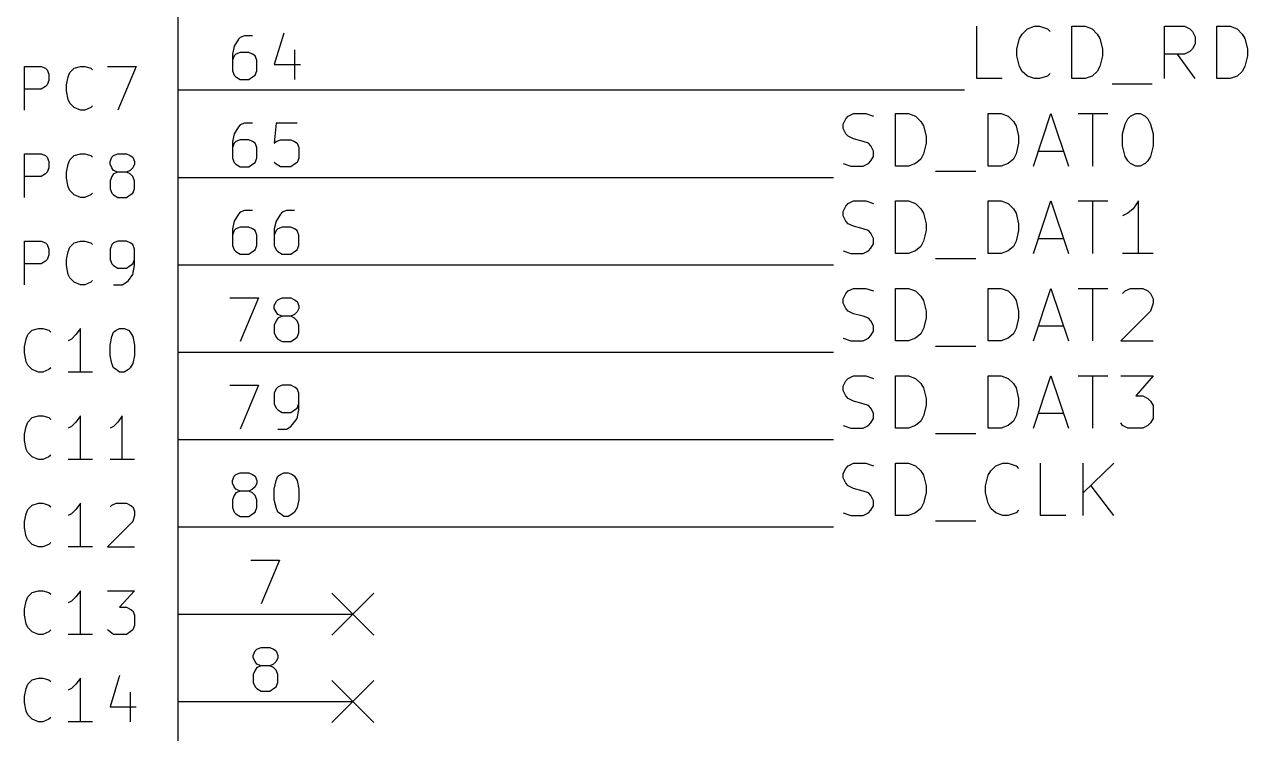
# Model space of a CAD drawing. Extents: x 12 to 829, y -582 to -12.
# Drawn here: x 354.94 to 390.5, y -117.77 to -97.16 of the extents above; entities that cross this region are included whole.
import ezdxf

# ---------------------------------------------------------------- set-up
doc = ezdxf.new("R2010")
doc.units = 0
doc.header["$MEASUREMENT"] = 0
doc.layers.add('BLACK', color=7, linetype='CONTINUOUS')

msp = doc.modelspace()

# ---------------------------------------------------------------- linework, layer by layer
at = {"layer": 'Black'}
for p, q in [((359.41, -176.53), (359.41, -35.56)), ((362.483, -97.409), (362.204, -98.3234)), ((382.626, -98.7298), (382.626, -97.2058)), ((383.87, -97.5614), (383.946, -97.4344)), ((383.946, -97.4344), (384.099, -97.282)), ((384.099, -97.282), (384.302, -97.2058)), ((384.302, -97.2058), (384.454, -97.2058)), ((384.454, -97.2058), (384.683, -97.282)), ((384.683, -97.282), (384.759, -97.3582)), ((385.394, -98.7298), (385.394, -97.2058)), ((385.394, -97.2058), (385.775, -97.2058)), ((385.775, -97.2058), (385.978, -97.282)), ((385.978, -97.282), (386.131, -97.4344)), ((386.131, -97.4344), (386.207, -97.5614)), ((388.087, -98.7298), (388.087, -97.2058)), ((388.087, -97.2058), (388.671, -97.2058)), ((388.671, -97.2058), (388.823, -97.282)), ((388.823, -97.282), (388.899, -97.3582)), ((388.899, -97.3582), (388.976, -97.5106)), ((389.611, -98.7298), (389.611, -97.2058)), ((389.611, -97.2058), (389.992, -97.2058)), ((389.992, -97.2058), (390.195, -97.282)), ((390.195, -97.282), (390.347, -97.4344)), ((390.347, -97.4344), (390.423, -97.5614)), ((361.036, -97.79), (360.985, -98.0186)), ((361.163, -97.5868), (361.036, -97.79)), ((361.213, -97.536), (361.163, -97.5868)), ((361.34, -97.4852), (361.213, -97.536)), ((361.569, -97.4852), (361.34, -97.4852)), ((383.794, -97.8662), (383.87, -97.5614)), ((386.207, -97.5614), (386.283, -97.8662)), ((388.976, -97.7138), (388.899, -97.8662)), ((388.976, -97.5106), (388.976, -97.7138)), ((390.423, -97.5614), (390.5, -97.8662)), ((360.985, -98.0186), (360.985, -98.5012)), ((361.036, -98.0694), (360.985, -98.1964)), ((361.086, -98.0186), (361.036, -98.0694)), ((361.213, -97.9678), (361.086, -98.0186)), ((361.467, -97.9678), (361.213, -97.9678)), ((361.569, -98.0186), (361.467, -97.9678)), ((361.645, -98.0694), (361.569, -98.0186)), ((361.696, -98.1964), (361.645, -98.0694)), ((362.788, -97.8916), (362.788, -98.7552)), ((383.794, -98.0694), (383.794, -97.8662)), ((383.87, -98.3742), (383.794, -98.0694)), ((386.283, -98.0694), (386.207, -98.3742)), ((386.283, -97.8662), (386.283, -98.0694)), ((388.671, -98.0186), (388.087, -98.0186)), ((388.976, -98.7298), (388.468, -98.0186)), ((388.823, -97.9424), (388.671, -98.0186)), ((388.899, -97.8662), (388.823, -97.9424)), ((390.5, -98.0694), (390.423, -98.3742)), ((390.5, -97.8662), (390.5, -98.0694)), ((354.94, -99.6442), (354.94, -98.3742)), ((354.94, -98.3742), (355.422, -98.3742)), ((355.422, -98.3742), (355.549, -98.425)), ((355.549, -98.425), (355.6, -98.4758)), ((355.6, -98.4758), (355.651, -98.6028)), ((356.26, -98.552), (356.387, -98.425)), ((356.387, -98.425), (356.565, -98.3742)), ((356.565, -98.3742), (356.692, -98.3742)), ((356.692, -98.3742), (356.87, -98.425)), ((356.87, -98.425), (356.921, -98.4758)), ((357.353, -98.3742), (358.191, -98.3742)), ((358.191, -98.3742), (357.657, -99.6442)), ((360.985, -98.5012), (361.036, -98.6282)), ((361.645, -98.6282), (361.696, -98.5012)), ((361.696, -98.5012), (361.696, -98.1964)), ((362.204, -98.3234), (362.966, -98.3234)), ((383.946, -98.5266), (383.87, -98.3742)), ((386.207, -98.3742), (386.131, -98.5266)), ((390.423, -98.3742), (390.347, -98.5266)), ((355.651, -98.7806), (355.6, -98.9076)), ((355.651, -98.6028), (355.651, -98.7806)), ((356.159, -98.9076), (356.21, -98.679)), ((356.21, -98.679), (356.26, -98.552)), ((361.036, -98.6282), (361.086, -98.679)), ((361.086, -98.679), (361.213, -98.7552)), ((361.213, -98.7552), (361.467, -98.7552)), ((361.467, -98.7552), (361.569, -98.679)), ((361.569, -98.679), (361.645, -98.6282)), ((383.362, -98.7298), (382.626, -98.7298)), ((384.099, -98.6536), (383.946, -98.5266)), ((384.302, -98.7298), (384.099, -98.6536)), ((384.454, -98.7298), (384.302, -98.7298)), ((384.683, -98.6536), (384.454, -98.7298)), ((384.759, -98.5774), (384.683, -98.6536)), ((385.775, -98.7298), (385.394, -98.7298)), ((385.978, -98.6536), (385.775, -98.7298)), ((386.131, -98.5266), (385.978, -98.6536)), ((389.992, -98.7298), (389.611, -98.7298)), ((390.195, -98.6536), (389.992, -98.7298)), ((390.347, -98.5266), (390.195, -98.6536)), ((355.422, -99.0346), (354.94, -99.0346)), ((355.549, -98.9584), (355.422, -99.0346)), ((355.6, -98.9076), (355.549, -98.9584)), ((356.159, -99.0854), (356.159, -98.9076)), ((356.21, -99.3394), (356.159, -99.0854)), ((359.41, -99.06), (364.49, -99.06)), ((364.49, -99.06), (382.27, -99.06)), ((386.563, -98.8822), (387.731, -98.8822)), ((356.26, -99.441), (356.21, -99.3394)), ((356.387, -99.568), (356.26, -99.441)), ((356.565, -99.6442), (356.387, -99.568)), ((356.87, -99.568), (356.692, -99.6442)), ((356.921, -99.5172), (356.87, -99.568)), ((356.692, -99.6442), (356.565, -99.6442)), ((378.739, -100.051), (378.816, -99.8982)), ((378.816, -99.8982), (378.892, -99.822)), ((378.892, -99.822), (379.044, -99.7458)), ((379.044, -99.7458), (379.4, -99.7458)), ((379.4, -99.7458), (379.628, -99.822)), ((380.263, -101.27), (380.263, -99.7458)), ((380.263, -99.7458), (380.644, -99.7458)), ((380.644, -99.7458), (380.848, -99.822)), ((380.848, -99.822), (381, -99.9744)), ((382.956, -101.27), (382.956, -99.7458)), ((382.956, -99.7458), (383.337, -99.7458)), ((383.337, -99.7458), (383.54, -99.822)), ((383.54, -99.822), (383.692, -99.9744)), ((384.277, -101.27), (384.785, -99.7458)), ((384.785, -99.7458), (385.293, -101.27)), ((385.572, -99.7458), (386.436, -99.7458)), ((386.004, -101.27), (386.004, -99.7458)), ((386.944, -100.051), (387.02, -99.8982)), ((387.02, -99.8982), (387.096, -99.822)), ((387.096, -99.822), (387.248, -99.7458)), ((387.248, -99.7458), (387.375, -99.7458)), ((387.375, -99.7458), (387.528, -99.822)), ((387.528, -99.822), (387.604, -99.8982)), ((387.604, -99.8982), (387.68, -100.051)), ((361.163, -100.127), (361.036, -100.33)), ((361.213, -100.076), (361.163, -100.127)), ((361.34, -100.025), (361.213, -100.076)), ((361.569, -100.025), (361.34, -100.025)), ((362.255, -100.025), (362.204, -100.609)), ((362.864, -100.025), (362.255, -100.025)), ((378.739, -100.178), (378.739, -100.051)), ((378.816, -100.33), (378.739, -100.178)), ((381, -99.9744), (381.076, -100.101)), ((381.076, -100.101), (381.152, -100.406)), ((383.692, -99.9744), (383.769, -100.101)), ((383.769, -100.101), (383.845, -100.406)), ((386.867, -100.33), (386.944, -100.051)), ((387.68, -100.051), (387.756, -100.33)), ((361.036, -100.33), (360.985, -100.559)), ((360.985, -100.559), (360.985, -101.041)), ((361.036, -100.609), (360.985, -100.736)), ((361.086, -100.559), (361.036, -100.609)), ((361.213, -100.508), (361.086, -100.559)), ((361.467, -100.508), (361.213, -100.508)), ((361.569, -100.559), (361.467, -100.508)), ((361.645, -100.609), (361.569, -100.559)), ((361.696, -100.736), (361.645, -100.609)), ((362.204, -100.609), (362.255, -100.559)), ((362.255, -100.559), (362.382, -100.508)), ((362.382, -100.508), (362.687, -100.508)), ((362.687, -100.508), (362.788, -100.559)), ((362.788, -100.559), (362.864, -100.609)), ((362.864, -100.609), (362.915, -100.736)), ((378.892, -100.406), (378.816, -100.33)), ((379.044, -100.482), (378.892, -100.406)), ((379.324, -100.559), (379.044, -100.482)), ((379.476, -100.609), (379.324, -100.559)), ((379.552, -100.686), (379.476, -100.609)), ((381.152, -100.609), (381.076, -100.914)), ((381.152, -100.406), (381.152, -100.609)), ((383.845, -100.609), (383.769, -100.914)), ((383.845, -100.406), (383.845, -100.609)), ((386.867, -100.686), (386.867, -100.33)), ((387.756, -100.33), (387.756, -100.686)), ((354.94, -102.184), (354.94, -100.914)), ((354.94, -100.914), (355.422, -100.914)), ((355.422, -100.914), (355.549, -100.965)), ((355.549, -100.965), (355.6, -101.016)), ((356.26, -101.092), (356.387, -100.965)), ((356.387, -100.965), (356.565, -100.914)), ((356.565, -100.914), (356.692, -100.914)), ((356.692, -100.914), (356.87, -100.965)), ((356.87, -100.965), (356.921, -101.016)), ((357.48, -101.016), (357.53, -100.965)), ((357.53, -100.965), (357.657, -100.914)), ((357.657, -100.914), (357.911, -100.914)), ((357.911, -100.914), (358.013, -100.965)), ((358.013, -100.965), (358.089, -101.016)), ((361.696, -101.041), (361.696, -100.736)), ((362.915, -100.736), (362.915, -101.041)), ((379.628, -100.838), (379.552, -100.686)), ((379.552, -101.117), (379.628, -100.99)), ((379.628, -100.99), (379.628, -100.838)), ((381.076, -100.914), (381, -101.067)), ((383.769, -100.914), (383.692, -101.067)), ((384.404, -100.838), (385.14, -100.838)), ((386.944, -100.99), (386.867, -100.686)), ((387.02, -101.117), (386.944, -100.99)), ((387.68, -100.99), (387.604, -101.117)), ((387.756, -100.686), (387.68, -100.99)), ((355.6, -101.016), (355.651, -101.143)), ((355.651, -101.321), (355.6, -101.448)), ((355.651, -101.143), (355.651, -101.321)), ((356.159, -101.448), (356.21, -101.219)), ((356.21, -101.219), (356.26, -101.092)), ((357.429, -101.143), (357.48, -101.016)), ((357.429, -101.219), (357.429, -101.143)), ((357.48, -101.321), (357.429, -101.219)), ((357.53, -101.397), (357.48, -101.321)), ((358.089, -101.321), (358.013, -101.397)), ((358.089, -101.016), (358.14, -101.143)), ((358.14, -101.219), (358.089, -101.321)), ((358.14, -101.143), (358.14, -101.219)), ((360.985, -101.041), (361.036, -101.168)), ((361.036, -101.168), (361.086, -101.219)), ((361.086, -101.219), (361.213, -101.295)), ((361.213, -101.295), (361.467, -101.295)), ((361.467, -101.295), (361.569, -101.219)), ((361.569, -101.219), (361.645, -101.168)), ((361.645, -101.168), (361.696, -101.041)), ((362.255, -101.219), (362.204, -101.168)), ((362.382, -101.295), (362.255, -101.219)), ((362.687, -101.295), (362.382, -101.295)), ((362.788, -101.219), (362.687, -101.295)), ((362.864, -101.168), (362.788, -101.219)), ((362.915, -101.041), (362.864, -101.168)), ((378.739, -101.194), (378.968, -101.27)), ((378.968, -101.27), (379.324, -101.27)), ((379.324, -101.27), (379.476, -101.194)), ((379.476, -101.194), (379.552, -101.117)), ((380.644, -101.27), (380.263, -101.27)), ((380.848, -101.194), (380.644, -101.27)), ((381, -101.067), (380.848, -101.194)), ((383.337, -101.27), (382.956, -101.27)), ((383.54, -101.194), (383.337, -101.27)), ((383.692, -101.067), (383.54, -101.194)), ((387.096, -101.194), (387.02, -101.117)), ((387.248, -101.27), (387.096, -101.194)), ((387.375, -101.27), (387.248, -101.27)), ((387.528, -101.194), (387.375, -101.27)), ((387.604, -101.117), (387.528, -101.194)), ((355.422, -101.575), (354.94, -101.575)), ((355.549, -101.498), (355.422, -101.575)), ((355.6, -101.448), (355.549, -101.498)), ((356.159, -101.625), (356.159, -101.448)), ((356.21, -101.879), (356.159, -101.625)), ((357.48, -101.575), (357.429, -101.702)), ((357.53, -101.498), (357.48, -101.575)), ((357.657, -101.448), (357.53, -101.397)), ((357.657, -101.448), (357.53, -101.498)), ((357.911, -101.448), (357.657, -101.448)), ((358.013, -101.397), (357.911, -101.448)), ((358.013, -101.498), (357.911, -101.448)), ((358.089, -101.575), (358.013, -101.498)), ((358.14, -101.702), (358.089, -101.575)), ((359.41, -101.6), (364.49, -101.6)), ((364.49, -101.6), (378.46, -101.6)), ((381.432, -101.422), (382.6, -101.422)), ((356.26, -101.981), (356.21, -101.879)), ((356.387, -102.108), (356.26, -101.981)), ((356.921, -102.057), (356.87, -102.108)), ((357.429, -101.702), (357.429, -101.93)), ((357.429, -101.93), (357.48, -102.057)), ((357.48, -102.057), (357.53, -102.108)), ((358.013, -102.108), (358.089, -102.057)), ((358.089, -102.057), (358.14, -101.93)), ((358.14, -101.93), (358.14, -101.702)), ((356.565, -102.184), (356.387, -102.108)), ((356.692, -102.184), (356.565, -102.184)), ((356.87, -102.108), (356.692, -102.184)), ((357.53, -102.108), (357.657, -102.184)), ((357.657, -102.184), (357.911, -102.184)), ((357.911, -102.184), (358.013, -102.108)), ((378.816, -102.438), (378.892, -102.362)), ((378.892, -102.362), (379.044, -102.286)), ((379.044, -102.286), (379.4, -102.286)), ((379.4, -102.286), (379.628, -102.362)), ((380.263, -103.81), (380.263, -102.286)), ((380.263, -102.286), (380.644, -102.286)), ((380.644, -102.286), (380.848, -102.362)), ((380.848, -102.362), (381, -102.514)), ((382.956, -103.81), (382.956, -102.286)), ((382.956, -102.286), (383.337, -102.286)), ((383.337, -102.286), (383.54, -102.362)), ((383.54, -102.362), (383.692, -102.514)), ((384.277, -103.81), (384.785, -102.286)), ((384.785, -102.286), (385.293, -103.81)), ((385.572, -102.286), (386.436, -102.286)), ((386.004, -103.81), (386.004, -102.286)), ((387.325, -102.286), (387.172, -102.514)), ((387.325, -103.81), (387.325, -102.286)), ((361.163, -102.667), (361.036, -102.87)), ((361.213, -102.616), (361.163, -102.667)), ((361.34, -102.565), (361.213, -102.616)), ((361.569, -102.565), (361.34, -102.565)), ((362.382, -102.667), (362.255, -102.87)), ((362.433, -102.616), (362.382, -102.667)), ((362.56, -102.565), (362.433, -102.616)), ((362.788, -102.565), (362.56, -102.565)), ((378.739, -102.591), (378.816, -102.438)), ((378.739, -102.718), (378.739, -102.591)), ((378.816, -102.87), (378.739, -102.718)), ((381, -102.514), (381.076, -102.641)), ((381.076, -102.641), (381.152, -102.946)), ((383.692, -102.514), (383.769, -102.641)), ((383.769, -102.641), (383.845, -102.946)), ((387.02, -102.641), (386.867, -102.718)), ((387.172, -102.514), (387.02, -102.641)), ((361.036, -102.87), (360.985, -103.099)), ((360.985, -103.099), (360.985, -103.581)), ((361.086, -103.099), (361.036, -103.149)), ((361.213, -103.048), (361.086, -103.099)), ((361.467, -103.048), (361.213, -103.048)), ((361.569, -103.099), (361.467, -103.048)), ((361.645, -103.149), (361.569, -103.099)), ((362.255, -102.87), (362.204, -103.099)), ((362.204, -103.099), (362.204, -103.581)), ((362.306, -103.099), (362.255, -103.149)), ((362.433, -103.048), (362.306, -103.099)), ((362.687, -103.048), (362.433, -103.048)), ((362.788, -103.099), (362.687, -103.048)), ((362.864, -103.149), (362.788, -103.099)), ((378.892, -102.946), (378.816, -102.87)), ((379.044, -103.022), (378.892, -102.946)), ((379.324, -103.099), (379.044, -103.022)), ((379.476, -103.149), (379.324, -103.099)), ((381.152, -102.946), (381.152, -103.149)), ((383.845, -102.946), (383.845, -103.149)), ((354.94, -104.724), (354.94, -103.454)), ((354.94, -103.454), (355.422, -103.454)), ((355.422, -103.454), (355.549, -103.505)), ((356.387, -103.505), (356.565, -103.454)), ((356.565, -103.454), (356.692, -103.454)), ((356.692, -103.454), (356.87, -103.505)), ((357.657, -103.454), (357.53, -103.505)), ((357.911, -103.454), (357.657, -103.454)), ((358.013, -103.505), (357.911, -103.454)), ((361.036, -103.149), (360.985, -103.276)), ((361.696, -103.276), (361.645, -103.149)), ((361.696, -103.581), (361.696, -103.276)), ((362.255, -103.149), (362.204, -103.276)), ((362.915, -103.276), (362.864, -103.149)), ((362.915, -103.581), (362.915, -103.276)), ((379.552, -103.226), (379.476, -103.149)), ((379.628, -103.378), (379.552, -103.226)), ((379.628, -103.53), (379.628, -103.378)), ((381.076, -103.454), (381, -103.607)), ((381.152, -103.149), (381.076, -103.454)), ((383.769, -103.454), (383.692, -103.607)), ((383.845, -103.149), (383.769, -103.454)), ((384.404, -103.378), (385.14, -103.378)), ((355.549, -103.505), (355.6, -103.556)), ((355.6, -103.556), (355.651, -103.683)), ((355.651, -103.683), (355.651, -103.861)), ((356.159, -103.988), (356.21, -103.759)), ((356.21, -103.759), (356.26, -103.632)), ((356.26, -103.632), (356.387, -103.505)), ((356.87, -103.505), (356.921, -103.556)), ((357.48, -103.556), (357.429, -103.683)), ((357.429, -103.683), (357.429, -103.988)), ((357.53, -103.505), (357.48, -103.556)), ((358.089, -103.556), (358.013, -103.505)), ((358.14, -103.683), (358.089, -103.556)), ((358.14, -104.165), (358.14, -103.683)), ((360.985, -103.581), (361.036, -103.708)), ((361.036, -103.708), (361.086, -103.759)), ((361.086, -103.759), (361.213, -103.835)), ((361.213, -103.835), (361.467, -103.835)), ((361.467, -103.835), (361.569, -103.759)), ((361.569, -103.759), (361.645, -103.708)), ((361.645, -103.708), (361.696, -103.581)), ((362.204, -103.581), (362.255, -103.708)), ((362.255, -103.708), (362.306, -103.759)), ((362.306, -103.759), (362.433, -103.835)), ((362.433, -103.835), (362.687, -103.835)), ((362.687, -103.835), (362.788, -103.759)), ((362.788, -103.759), (362.864, -103.708)), ((362.864, -103.708), (362.915, -103.581)), ((378.739, -103.734), (378.968, -103.81)), ((378.968, -103.81), (379.324, -103.81)), ((379.324, -103.81), (379.476, -103.734)), ((379.476, -103.734), (379.552, -103.657)), ((379.552, -103.657), (379.628, -103.53)), ((380.644, -103.81), (380.263, -103.81)), ((380.848, -103.734), (380.644, -103.81)), ((381, -103.607), (380.848, -103.734)), ((383.337, -103.81), (382.956, -103.81)), ((383.54, -103.734), (383.337, -103.81)), ((383.692, -103.607), (383.54, -103.734)), ((387.756, -103.81), (386.867, -103.81)), ((355.422, -104.115), (354.94, -104.115)), ((355.549, -104.038), (355.422, -104.115)), ((355.6, -103.988), (355.549, -104.038)), ((355.651, -103.861), (355.6, -103.988)), ((356.159, -104.165), (356.159, -103.988)), ((356.21, -104.419), (356.159, -104.165)), ((357.429, -103.988), (357.48, -104.115)), ((357.48, -104.115), (357.53, -104.165)), ((357.53, -104.165), (357.657, -104.242)), ((357.911, -104.242), (358.013, -104.165)), ((358.013, -104.165), (358.089, -104.115)), ((358.089, -104.115), (358.14, -103.988)), ((358.089, -104.419), (358.14, -104.165)), ((359.41, -104.14), (364.49, -104.14)), ((364.49, -104.14), (378.46, -104.14)), ((381.432, -103.962), (382.6, -103.962)), ((356.26, -104.521), (356.21, -104.419)), ((356.387, -104.648), (356.26, -104.521)), ((357.657, -104.242), (357.911, -104.242)), ((357.962, -104.597), (358.089, -104.419)), ((356.565, -104.724), (356.387, -104.648)), ((356.692, -104.724), (356.565, -104.724)), ((356.87, -104.648), (356.692, -104.724)), ((356.921, -104.597), (356.87, -104.648)), ((357.53, -104.724), (357.784, -104.724)), ((357.784, -104.724), (357.911, -104.648)), ((357.911, -104.648), (357.962, -104.597)), ((378.816, -104.978), (378.892, -104.902)), ((378.892, -104.902), (379.044, -104.826)), ((379.044, -104.826), (379.4, -104.826)), ((379.4, -104.826), (379.628, -104.902)), ((380.263, -106.35), (380.263, -104.826)), ((380.263, -104.826), (380.644, -104.826)), ((380.644, -104.826), (380.848, -104.902)), ((380.848, -104.902), (381, -105.054)), ((382.956, -106.35), (382.956, -104.826)), ((382.956, -104.826), (383.337, -104.826)), ((383.337, -104.826), (383.54, -104.902)), ((383.54, -104.902), (383.692, -105.054)), ((384.277, -106.35), (384.785, -104.826)), ((384.785, -104.826), (385.293, -106.35)), ((385.572, -104.826), (386.436, -104.826)), ((386.004, -106.35), (386.004, -104.826)), ((386.867, -104.978), (386.944, -104.902)), ((386.944, -104.902), (387.096, -104.826)), ((387.096, -104.826), (387.452, -104.826)), ((387.452, -104.826), (387.604, -104.902)), ((387.604, -104.902), (387.68, -104.978)), ((360.909, -105.105), (361.747, -105.105)), ((361.747, -105.105), (361.213, -106.375)), ((362.204, -105.334), (362.255, -105.207)), ((362.255, -105.207), (362.306, -105.156)), ((362.306, -105.156), (362.433, -105.105)), ((362.433, -105.105), (362.687, -105.105)), ((362.687, -105.105), (362.788, -105.156)), ((362.788, -105.156), (362.864, -105.207)), ((362.864, -105.207), (362.915, -105.334)), ((378.739, -105.131), (378.816, -104.978)), ((378.739, -105.258), (378.739, -105.131)), ((381, -105.054), (381.076, -105.181)), ((381.076, -105.181), (381.152, -105.486)), ((383.692, -105.054), (383.769, -105.181)), ((383.769, -105.181), (383.845, -105.486)), ((387.68, -104.978), (387.756, -105.131)), ((387.756, -105.131), (387.756, -105.258)), ((362.204, -105.41), (362.204, -105.334)), ((362.255, -105.512), (362.204, -105.41)), ((362.306, -105.588), (362.255, -105.512)), ((362.433, -105.639), (362.306, -105.588)), ((362.788, -105.588), (362.687, -105.639)), ((362.864, -105.512), (362.788, -105.588)), ((362.915, -105.41), (362.864, -105.512)), ((362.915, -105.334), (362.915, -105.41)), ((378.816, -105.41), (378.739, -105.258)), ((378.892, -105.486), (378.816, -105.41)), ((379.044, -105.562), (378.892, -105.486)), ((379.324, -105.639), (379.044, -105.562)), ((381.152, -105.486), (381.152, -105.689)), ((383.845, -105.486), (383.845, -105.689)), ((387.68, -105.486), (386.817, -106.35)), ((387.756, -105.258), (387.68, -105.486)), ((362.255, -105.766), (362.204, -105.893)), ((362.204, -105.893), (362.204, -106.121)), ((362.306, -105.689), (362.255, -105.766)), ((362.433, -105.639), (362.306, -105.689)), ((362.687, -105.639), (362.433, -105.639)), ((362.788, -105.689), (362.687, -105.639)), ((362.864, -105.766), (362.788, -105.689)), ((362.915, -105.893), (362.864, -105.766)), ((362.915, -106.121), (362.915, -105.893)), ((379.476, -105.689), (379.324, -105.639)), ((379.552, -105.766), (379.476, -105.689)), ((379.628, -105.918), (379.552, -105.766)), ((379.628, -106.07), (379.628, -105.918)), ((381.152, -105.689), (381.076, -105.994)), ((383.845, -105.689), (383.769, -105.994)), ((384.404, -105.918), (385.14, -105.918)), ((354.94, -106.528), (354.99, -106.299)), ((354.99, -106.299), (355.041, -106.172)), ((355.041, -106.172), (355.168, -106.045)), ((355.168, -106.045), (355.346, -105.994)), ((355.346, -105.994), (355.473, -105.994)), ((355.473, -105.994), (355.651, -106.045)), ((355.651, -106.045), (355.702, -106.096)), ((356.311, -106.299), (356.21, -106.35)), ((356.438, -106.172), (356.311, -106.299)), ((356.565, -105.994), (356.438, -106.172)), ((356.565, -107.264), (356.565, -105.994)), ((357.429, -106.477), (357.48, -106.223)), ((357.48, -106.223), (357.53, -106.096)), ((357.53, -106.096), (357.607, -106.045)), ((357.607, -106.045), (357.708, -105.994)), ((357.708, -105.994), (357.835, -105.994)), ((357.835, -105.994), (357.962, -106.045)), ((357.962, -106.045), (358.013, -106.096)), ((358.013, -106.096), (358.089, -106.223)), ((358.089, -106.223), (358.14, -106.477)), ((362.204, -106.121), (362.255, -106.248)), ((362.255, -106.248), (362.306, -106.299)), ((362.306, -106.299), (362.433, -106.375)), ((362.687, -106.375), (362.788, -106.299)), ((362.788, -106.299), (362.864, -106.248)), ((362.864, -106.248), (362.915, -106.121)), ((378.739, -106.274), (378.968, -106.35)), ((379.324, -106.35), (379.476, -106.274)), ((379.476, -106.274), (379.552, -106.197)), ((379.552, -106.197), (379.628, -106.07)), ((380.848, -106.274), (380.644, -106.35)), ((381, -106.147), (380.848, -106.274)), ((381.076, -105.994), (381, -106.147)), ((383.54, -106.274), (383.337, -106.35)), ((383.692, -106.147), (383.54, -106.274)), ((383.769, -105.994), (383.692, -106.147)), ((354.94, -106.705), (354.94, -106.528)), ((357.429, -106.782), (357.429, -106.477)), ((358.14, -106.477), (358.14, -106.782)), ((359.41, -106.68), (364.49, -106.68)), ((362.433, -106.375), (362.687, -106.375)), ((364.49, -106.68), (378.46, -106.68)), ((378.968, -106.35), (379.324, -106.35)), ((380.644, -106.35), (380.263, -106.35)), ((381.432, -106.502), (382.6, -106.502)), ((383.337, -106.35), (382.956, -106.35)), ((386.817, -106.35), (387.756, -106.35)), ((354.99, -106.959), (354.94, -106.705)), ((355.041, -107.061), (354.99, -106.959)), ((357.48, -107.01), (357.429, -106.782)), ((357.53, -107.137), (357.48, -107.01)), ((358.089, -107.01), (358.013, -107.137)), ((358.14, -106.782), (358.089, -107.01)), ((355.168, -107.188), (355.041, -107.061)), ((355.346, -107.264), (355.168, -107.188)), ((355.473, -107.264), (355.346, -107.264)), ((355.651, -107.188), (355.473, -107.264)), ((355.702, -107.137), (355.651, -107.188)), ((356.921, -107.264), (356.21, -107.264)), ((357.607, -107.188), (357.53, -107.137)), ((357.708, -107.264), (357.607, -107.188)), ((357.835, -107.264), (357.708, -107.264)), ((357.962, -107.188), (357.835, -107.264)), ((358.013, -107.137), (357.962, -107.188)), ((378.892, -107.442), (379.044, -107.366)), ((379.044, -107.366), (379.4, -107.366)), ((379.4, -107.366), (379.628, -107.442)), ((380.263, -108.89), (380.263, -107.366)), ((380.263, -107.366), (380.644, -107.366)), ((380.644, -107.366), (380.848, -107.442)), ((382.956, -108.89), (382.956, -107.366)), ((382.956, -107.366), (383.337, -107.366)), ((383.337, -107.366), (383.54, -107.442)), ((384.277, -108.89), (384.785, -107.366)), ((384.785, -107.366), (385.293, -108.89)), ((385.572, -107.366), (386.436, -107.366)), ((386.004, -108.89), (386.004, -107.366)), ((386.817, -107.366), (387.756, -107.366)), ((387.756, -107.366), (387.248, -107.95)), ((360.909, -107.645), (361.747, -107.645)), ((361.747, -107.645), (361.213, -108.915)), ((362.306, -107.696), (362.255, -107.747)), ((362.433, -107.645), (362.306, -107.696)), ((362.687, -107.645), (362.433, -107.645)), ((362.788, -107.696), (362.687, -107.645)), ((362.864, -107.747), (362.788, -107.696)), ((378.739, -107.671), (378.816, -107.518)), ((378.739, -107.798), (378.739, -107.671)), ((378.816, -107.518), (378.892, -107.442)), ((380.848, -107.442), (381, -107.594)), ((381, -107.594), (381.076, -107.721)), ((381.076, -107.721), (381.152, -108.026)), ((383.54, -107.442), (383.692, -107.594)), ((383.692, -107.594), (383.769, -107.721)), ((383.769, -107.721), (383.845, -108.026)), ((362.255, -107.747), (362.204, -107.874)), ((362.204, -107.874), (362.204, -108.179)), ((362.915, -107.874), (362.864, -107.747)), ((362.915, -108.356), (362.915, -107.874)), ((378.816, -107.95), (378.739, -107.798)), ((378.892, -108.026), (378.816, -107.95)), ((379.044, -108.102), (378.892, -108.026)), ((379.324, -108.179), (379.044, -108.102)), ((381.152, -108.026), (381.152, -108.229)), ((383.845, -108.026), (383.845, -108.229)), ((387.248, -107.95), (387.452, -107.95)), ((387.452, -107.95), (387.604, -108.026)), ((387.604, -108.026), (387.68, -108.102)), ((387.68, -108.102), (387.756, -108.229)), ((362.204, -108.179), (362.255, -108.306)), ((362.255, -108.306), (362.306, -108.356)), ((362.306, -108.356), (362.433, -108.433)), ((362.433, -108.433), (362.687, -108.433)), ((362.687, -108.433), (362.788, -108.356)), ((362.788, -108.356), (362.864, -108.306)), ((362.864, -108.306), (362.915, -108.179)), ((362.864, -108.61), (362.915, -108.356)), ((379.476, -108.229), (379.324, -108.179)), ((379.552, -108.306), (379.476, -108.229)), ((379.628, -108.458), (379.552, -108.306)), ((379.628, -108.61), (379.628, -108.458)), ((381.152, -108.229), (381.076, -108.534)), ((383.845, -108.229), (383.769, -108.534)), ((384.404, -108.458), (385.14, -108.458)), ((387.756, -108.229), (387.756, -108.61)), ((354.99, -108.839), (355.041, -108.712)), ((355.041, -108.712), (355.168, -108.585)), ((355.168, -108.585), (355.346, -108.534)), ((355.346, -108.534), (355.473, -108.534)), ((355.473, -108.534), (355.651, -108.585)), ((355.651, -108.585), (355.702, -108.636)), ((356.438, -108.712), (356.311, -108.839)), ((356.565, -108.534), (356.438, -108.712)), ((356.565, -109.804), (356.565, -108.534)), ((357.657, -108.712), (357.53, -108.839)), ((357.784, -108.534), (357.657, -108.712)), ((357.784, -109.804), (357.784, -108.534)), ((362.687, -108.839), (362.737, -108.788)), ((362.737, -108.788), (362.864, -108.61)), ((379.476, -108.814), (379.552, -108.737)), ((379.552, -108.737), (379.628, -108.61)), ((381, -108.687), (380.848, -108.814)), ((381.076, -108.534), (381, -108.687)), ((383.692, -108.687), (383.54, -108.814)), ((383.769, -108.534), (383.692, -108.687)), ((386.867, -108.814), (386.817, -108.737)), ((387.68, -108.737), (387.604, -108.814)), ((387.756, -108.61), (387.68, -108.737)), ((354.94, -109.068), (354.99, -108.839)), ((354.94, -109.245), (354.94, -109.068)), ((356.311, -108.839), (356.21, -108.89)), ((357.53, -108.839), (357.429, -108.89)), ((362.306, -108.915), (362.56, -108.915)), ((362.56, -108.915), (362.687, -108.839)), ((378.739, -108.814), (378.968, -108.89)), ((378.968, -108.89), (379.324, -108.89)), ((379.324, -108.89), (379.476, -108.814)), ((380.644, -108.89), (380.263, -108.89)), ((380.848, -108.814), (380.644, -108.89)), ((381.432, -109.042), (382.6, -109.042)), ((383.337, -108.89), (382.956, -108.89)), ((383.54, -108.814), (383.337, -108.89)), ((387.02, -108.89), (386.867, -108.814)), ((387.452, -108.89), (387.02, -108.89)), ((387.604, -108.814), (387.452, -108.89)), ((354.99, -109.499), (354.94, -109.245)), ((355.041, -109.601), (354.99, -109.499)), ((359.41, -109.22), (364.49, -109.22)), ((364.49, -109.22), (378.46, -109.22)), ((355.168, -109.728), (355.041, -109.601)), ((355.346, -109.804), (355.168, -109.728)), ((355.473, -109.804), (355.346, -109.804)), ((355.651, -109.728), (355.473, -109.804)), ((355.702, -109.677), (355.651, -109.728)), ((356.921, -109.804), (356.21, -109.804)), ((358.14, -109.804), (357.429, -109.804)), ((361.036, -110.287), (361.086, -110.236)), ((361.086, -110.236), (361.213, -110.185)), ((361.213, -110.185), (361.467, -110.185)), ((361.467, -110.185), (361.569, -110.236)), ((361.569, -110.236), (361.645, -110.287)), ((362.306, -110.287), (362.382, -110.236)), ((362.382, -110.236), (362.483, -110.185)), ((362.483, -110.185), (362.61, -110.185)), ((362.61, -110.185), (362.737, -110.236)), ((362.737, -110.236), (362.788, -110.287)), ((378.739, -110.211), (378.816, -110.058)), ((378.739, -110.338), (378.739, -110.211)), ((378.816, -110.058), (378.892, -109.982)), ((378.892, -109.982), (379.044, -109.906)), ((379.044, -109.906), (379.4, -109.906)), ((379.4, -109.906), (379.628, -109.982)), ((380.263, -111.43), (380.263, -109.906)), ((380.263, -109.906), (380.644, -109.906)), ((380.644, -109.906), (380.848, -109.982)), ((380.848, -109.982), (381, -110.134)), ((381, -110.134), (381.076, -110.261)), ((382.956, -110.261), (383.032, -110.134)), ((383.032, -110.134), (383.184, -109.982)), ((383.184, -109.982), (383.388, -109.906)), ((383.388, -109.906), (383.54, -109.906)), ((383.54, -109.906), (383.769, -109.982)), ((383.769, -109.982), (383.845, -110.058)), ((384.48, -111.43), (384.48, -109.906)), ((385.724, -111.43), (385.724, -109.906)), ((386.613, -109.906), (385.724, -110.769)), ((360.985, -110.414), (361.036, -110.287)), ((360.985, -110.49), (360.985, -110.414)), ((361.036, -110.592), (360.985, -110.49)), ((361.645, -110.287), (361.696, -110.414)), ((361.696, -110.49), (361.645, -110.592)), ((361.696, -110.414), (361.696, -110.49)), ((362.204, -110.668), (362.255, -110.414)), ((362.255, -110.414), (362.306, -110.287)), ((362.788, -110.287), (362.864, -110.414)), ((362.864, -110.414), (362.915, -110.668)), ((378.816, -110.49), (378.739, -110.338)), ((378.892, -110.566), (378.816, -110.49)), ((379.044, -110.642), (378.892, -110.566)), ((381.076, -110.261), (381.152, -110.566)), ((381.152, -110.566), (381.152, -110.769)), ((382.88, -110.566), (382.956, -110.261)), ((382.88, -110.769), (382.88, -110.566)), ((386.613, -111.43), (385.953, -110.566)), ((361.036, -110.846), (360.985, -110.973)), ((361.086, -110.668), (361.036, -110.592)), ((361.086, -110.769), (361.036, -110.846)), ((361.213, -110.719), (361.086, -110.668)), ((361.213, -110.719), (361.086, -110.769)), ((361.467, -110.719), (361.213, -110.719)), ((361.569, -110.668), (361.467, -110.719)), ((361.569, -110.769), (361.467, -110.719)), ((361.645, -110.592), (361.569, -110.668)), ((361.645, -110.846), (361.569, -110.769)), ((361.696, -110.973), (361.645, -110.846)), ((362.204, -110.973), (362.204, -110.668)), ((362.915, -110.668), (362.915, -110.973)), ((379.324, -110.719), (379.044, -110.642)), ((379.476, -110.769), (379.324, -110.719)), ((379.552, -110.846), (379.476, -110.769)), ((379.628, -110.998), (379.552, -110.846)), ((381.152, -110.769), (381.076, -111.074)), ((382.956, -111.074), (382.88, -110.769)), ((354.99, -111.379), (355.041, -111.252)), ((355.041, -111.252), (355.168, -111.125)), ((355.168, -111.125), (355.346, -111.074)), ((355.346, -111.074), (355.473, -111.074)), ((355.473, -111.074), (355.651, -111.125)), ((355.651, -111.125), (355.702, -111.176)), ((356.438, -111.252), (356.311, -111.379)), ((356.565, -111.074), (356.438, -111.252)), ((356.565, -112.344), (356.565, -111.074)), ((357.429, -111.176), (357.48, -111.125)), ((357.48, -111.125), (357.607, -111.074)), ((357.607, -111.074), (357.911, -111.074)), ((357.911, -111.074), (358.013, -111.125)), ((358.013, -111.125), (358.089, -111.176)), ((358.089, -111.176), (358.14, -111.303)), ((360.985, -110.973), (360.985, -111.201)), ((360.985, -111.201), (361.036, -111.328)), ((361.645, -111.328), (361.696, -111.201)), ((361.696, -111.201), (361.696, -110.973)), ((362.255, -111.201), (362.204, -110.973)), ((362.306, -111.328), (362.255, -111.201)), ((362.864, -111.201), (362.788, -111.328)), ((362.915, -110.973), (362.864, -111.201)), ((379.476, -111.354), (379.552, -111.277)), ((379.552, -111.277), (379.628, -111.15)), ((379.628, -111.15), (379.628, -110.998)), ((381, -111.227), (380.848, -111.354)), ((381.076, -111.074), (381, -111.227)), ((383.032, -111.227), (382.956, -111.074)), ((383.184, -111.354), (383.032, -111.227)), ((383.845, -111.277), (383.769, -111.354)), ((354.94, -111.608), (354.99, -111.379)), ((354.94, -111.785), (354.94, -111.608)), ((356.311, -111.379), (356.21, -111.43)), ((358.089, -111.608), (357.353, -112.344)), ((358.14, -111.43), (358.089, -111.608)), ((358.14, -111.303), (358.14, -111.43)), ((361.036, -111.328), (361.086, -111.379)), ((361.086, -111.379), (361.213, -111.455)), ((361.213, -111.455), (361.467, -111.455)), ((361.467, -111.455), (361.569, -111.379)), ((361.569, -111.379), (361.645, -111.328)), ((362.382, -111.379), (362.306, -111.328)), ((362.483, -111.455), (362.382, -111.379)), ((362.61, -111.455), (362.483, -111.455)), ((362.737, -111.379), (362.61, -111.455)), ((362.788, -111.328), (362.737, -111.379)), ((378.739, -111.354), (378.968, -111.43)), ((378.968, -111.43), (379.324, -111.43)), ((379.324, -111.43), (379.476, -111.354)), ((380.644, -111.43), (380.263, -111.43)), ((380.848, -111.354), (380.644, -111.43)), ((381.432, -111.582), (382.6, -111.582)), ((383.388, -111.43), (383.184, -111.354)), ((383.54, -111.43), (383.388, -111.43)), ((383.769, -111.354), (383.54, -111.43)), ((385.216, -111.43), (384.48, -111.43)), ((354.99, -112.039), (354.94, -111.785)), ((359.41, -111.76), (364.49, -111.76)), ((364.49, -111.76), (378.46, -111.76)), ((355.041, -112.141), (354.99, -112.039)), ((355.168, -112.268), (355.041, -112.141)), ((355.346, -112.344), (355.168, -112.268)), ((355.473, -112.344), (355.346, -112.344)), ((355.651, -112.268), (355.473, -112.344)), ((355.702, -112.217), (355.651, -112.268)), ((356.921, -112.344), (356.21, -112.344)), ((357.353, -112.344), (358.14, -112.344)), ((361.518, -112.725), (362.356, -112.725)), ((362.356, -112.725), (361.823, -113.995)), ((354.99, -113.919), (355.041, -113.792)), ((355.041, -113.792), (355.168, -113.665)), ((355.168, -113.665), (355.346, -113.614)), ((355.346, -113.614), (355.473, -113.614)), ((355.473, -113.614), (355.651, -113.665)), ((355.651, -113.665), (355.702, -113.716)), ((356.438, -113.792), (356.311, -113.919)), ((356.565, -113.614), (356.438, -113.792)), ((356.565, -114.884), (356.565, -113.614)), ((357.353, -113.614), (358.14, -113.614)), ((358.14, -113.614), (357.708, -114.097)), ((363.88, -113.69), (365.1, -114.91)), ((365.1, -113.69), (363.88, -114.91)), ((354.94, -114.148), (354.99, -113.919)), ((356.311, -113.919), (356.21, -113.97)), ((357.708, -114.097), (357.911, -114.097)), ((357.911, -114.097), (358.013, -114.148)), ((354.94, -114.325), (354.94, -114.148)), ((354.99, -114.579), (354.94, -114.325)), ((358.013, -114.148), (358.089, -114.198)), ((358.089, -114.198), (358.14, -114.325)), ((358.14, -114.325), (358.14, -114.63)), ((359.41, -114.3), (364.49, -114.3)), ((355.041, -114.681), (354.99, -114.579)), ((355.168, -114.808), (355.041, -114.681)), ((355.346, -114.884), (355.168, -114.808)), ((355.651, -114.808), (355.473, -114.884)), ((355.702, -114.757), (355.651, -114.808)), ((357.429, -114.808), (357.353, -114.757)), ((357.53, -114.884), (357.429, -114.808)), ((358.013, -114.808), (357.911, -114.884)), ((358.089, -114.757), (358.013, -114.808)), ((358.14, -114.63), (358.089, -114.757)), ((355.473, -114.884), (355.346, -114.884)), ((356.921, -114.884), (356.21, -114.884)), ((357.911, -114.884), (357.53, -114.884)), ((361.594, -115.494), (361.645, -115.367)), ((361.594, -115.57), (361.594, -115.494)), ((361.645, -115.672), (361.594, -115.57)), ((361.645, -115.367), (361.696, -115.316)), ((361.696, -115.316), (361.823, -115.265)), ((361.823, -115.265), (362.077, -115.265)), ((362.077, -115.265), (362.179, -115.316)), ((362.179, -115.316), (362.255, -115.367)), ((362.255, -115.367), (362.306, -115.494)), ((362.306, -115.57), (362.255, -115.672)), ((362.306, -115.494), (362.306, -115.57)), ((361.696, -115.748), (361.645, -115.672)), ((361.696, -115.849), (361.645, -115.926)), ((361.823, -115.799), (361.696, -115.748)), ((361.823, -115.799), (361.696, -115.849)), ((362.077, -115.799), (361.823, -115.799)), ((362.179, -115.748), (362.077, -115.799)), ((362.179, -115.849), (362.077, -115.799)), ((362.255, -115.672), (362.179, -115.748)), ((362.255, -115.926), (362.179, -115.849)), ((355.041, -116.332), (355.168, -116.205)), ((355.168, -116.205), (355.346, -116.154)), ((355.346, -116.154), (355.473, -116.154)), ((355.473, -116.154), (355.651, -116.205)), ((355.651, -116.205), (355.702, -116.256)), ((356.565, -116.154), (356.438, -116.332)), ((356.565, -117.424), (356.565, -116.154)), ((357.708, -116.078), (357.429, -116.992)), ((361.645, -115.926), (361.594, -116.053)), ((361.594, -116.053), (361.594, -116.281)), ((361.594, -116.281), (361.645, -116.408)), ((362.306, -116.053), (362.255, -115.926)), ((362.255, -116.408), (362.306, -116.281)), ((362.306, -116.281), (362.306, -116.053)), ((363.88, -116.23), (365.1, -117.45)), ((365.1, -116.23), (363.88, -117.45)), ((354.94, -116.688), (354.99, -116.459)), ((354.99, -116.459), (355.041, -116.332)), ((356.311, -116.459), (356.21, -116.51)), ((356.438, -116.332), (356.311, -116.459)), ((358.013, -116.561), (358.013, -117.424)), ((361.645, -116.408), (361.696, -116.459)), ((361.696, -116.459), (361.823, -116.535)), ((361.823, -116.535), (362.077, -116.535)), ((362.077, -116.535), (362.179, -116.459)), ((362.179, -116.459), (362.255, -116.408)), ((354.94, -116.865), (354.94, -116.688)), ((354.99, -117.119), (354.94, -116.865)), ((357.429, -116.992), (358.191, -116.992)), ((359.41, -116.84), (364.49, -116.84)), ((355.041, -117.221), (354.99, -117.119)), ((355.168, -117.348), (355.041, -117.221)), ((355.346, -117.424), (355.168, -117.348)), ((355.651, -117.348), (355.473, -117.424)), ((355.702, -117.297), (355.651, -117.348)), ((355.473, -117.424), (355.346, -117.424)), ((356.921, -117.424), (356.21, -117.424))]:
    msp.add_line(p, q, dxfattribs=at)

doc.saveas('drawing.dxf')
